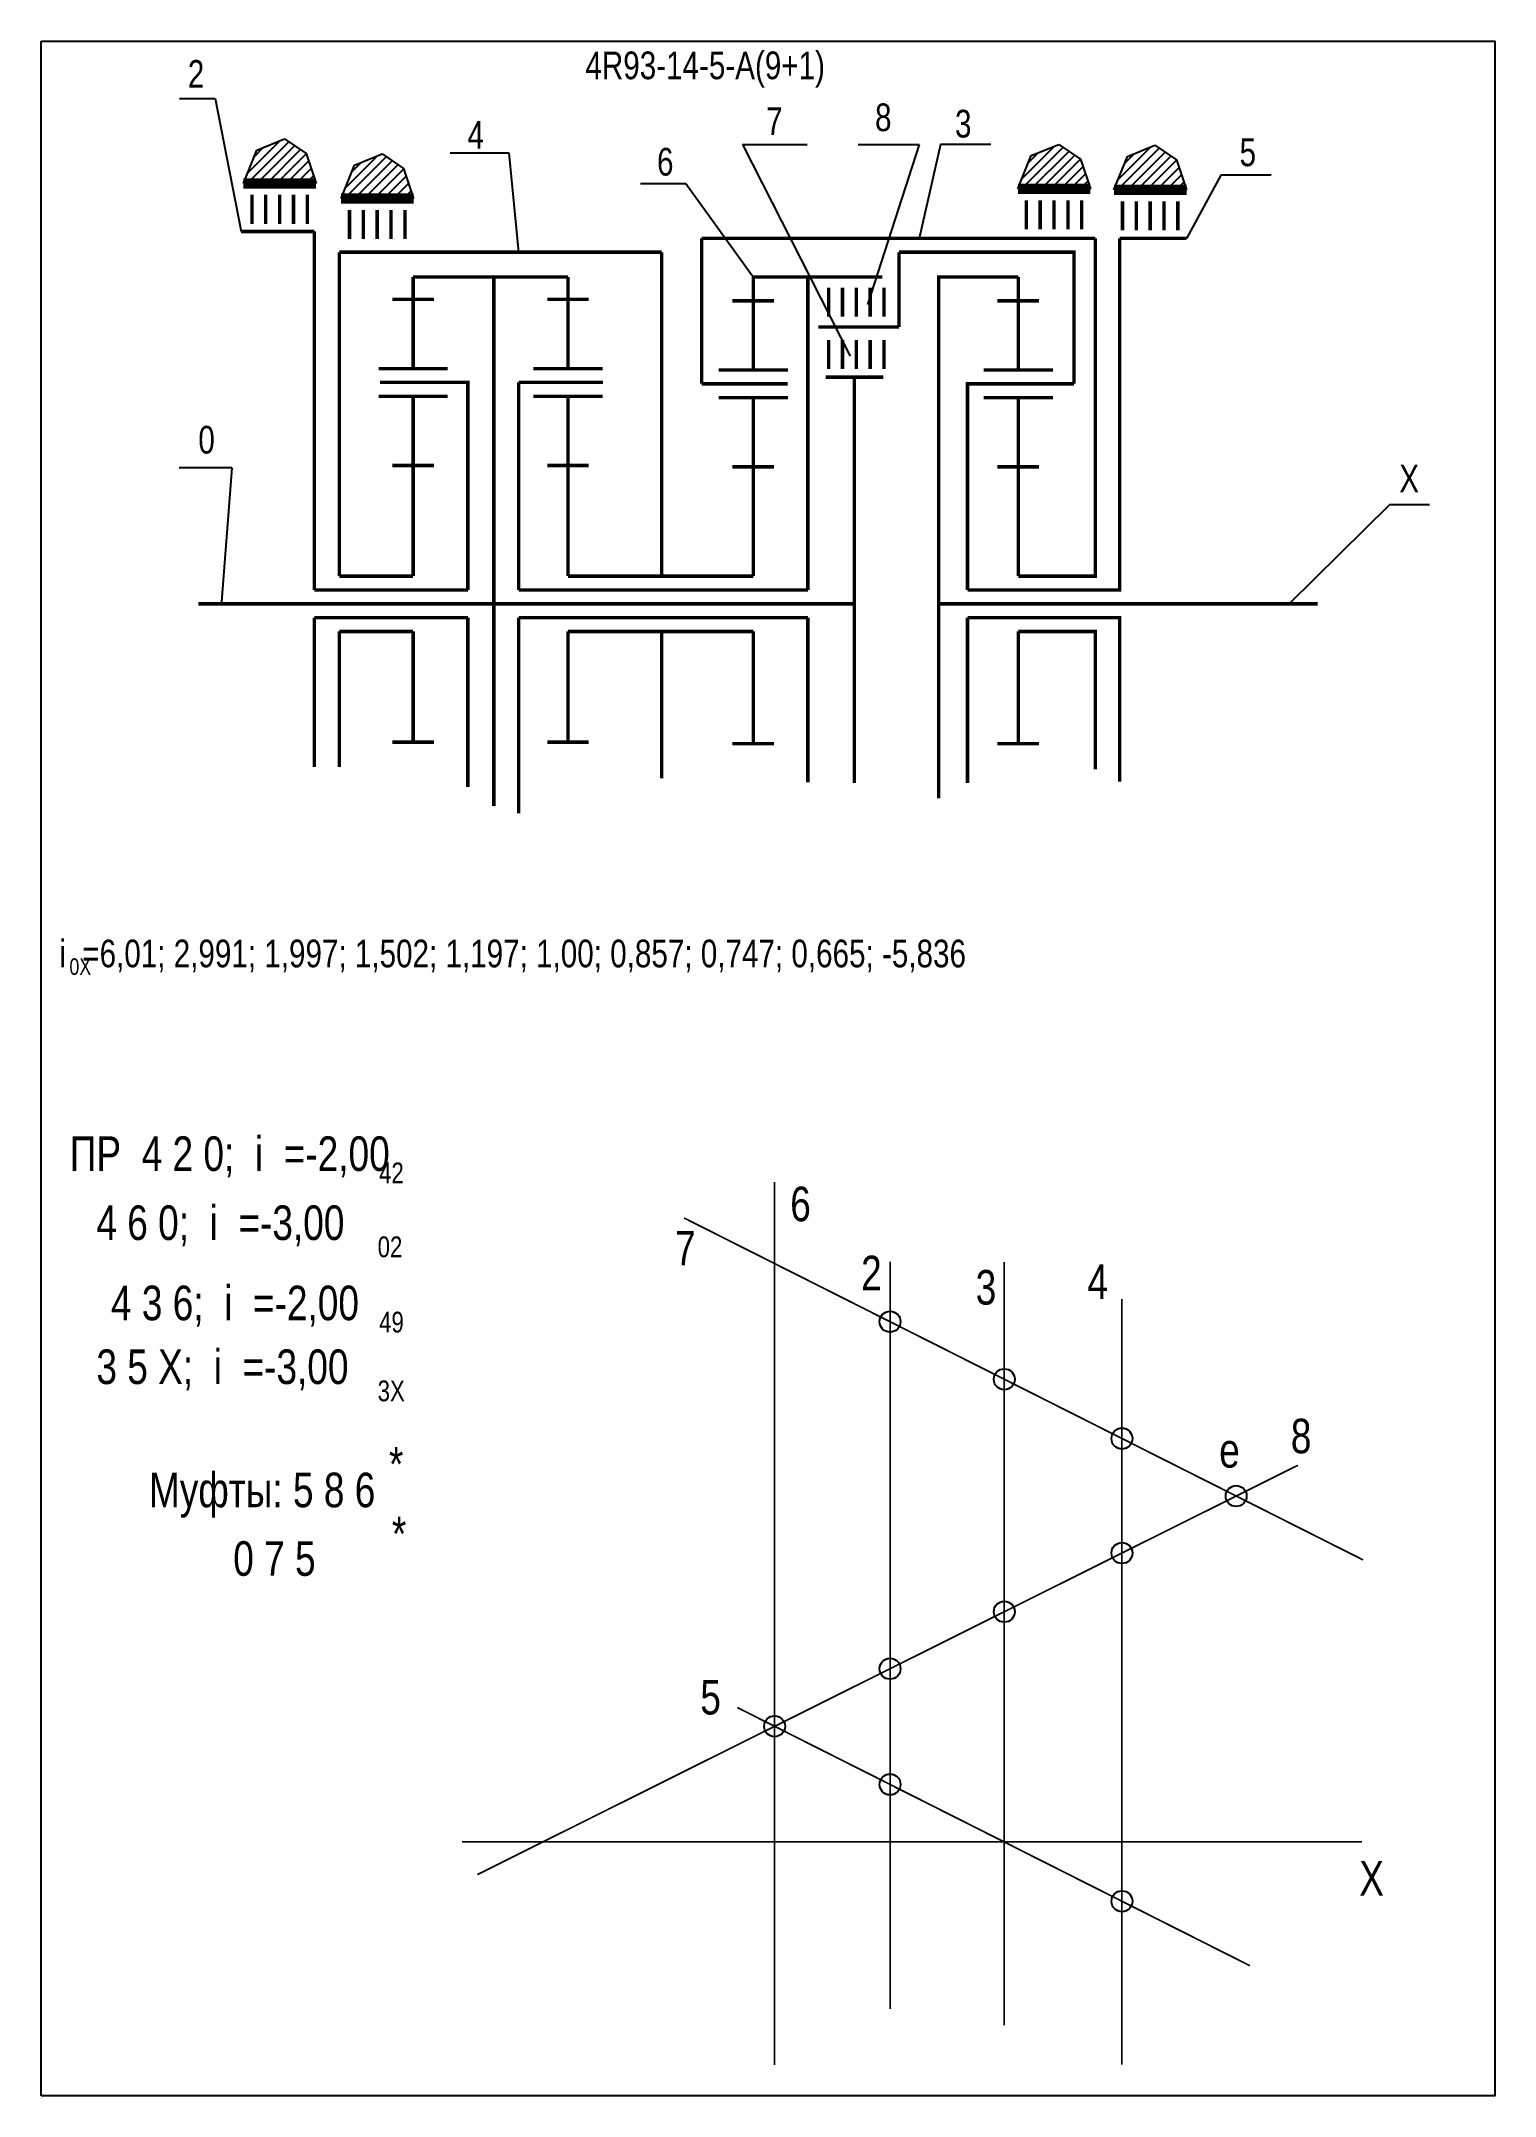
# Model space of a CAD drawing. Extents: x -352 to -142, y 153 to 450.
import ezdxf

# ---------------------------------------------------------------- set-up
doc = ezdxf.new("R2010")
doc.units = 0
doc.header["$LTSCALE"] = 15
doc.layers.get('DEFPOINTS').update_dxf_attribs({"linetype": 'CONTINUOUS'})
doc.layers.add('DIM', color=92, linetype='CONTINUOUS')
doc.layers.add('MAIN', color=5, linetype='CONTINUOUS')
doc.styles.add('AMK', font='amk.shx', dxfattribs={"width": 0.8})

msp = doc.modelspace()

# ---------------------------------------------------------------- hatches: boundary and pattern name
at = {"layer": 'DIM'}
h = msp.add_hatch(dxfattribs=at)
h.set_pattern_fill('_USER', color=0, angle=45, style=0, pattern_type=0)
h.set_pattern_definition([(45, (-70.9707, 3.5985), (-0.7071068, 0.7071068), [])])
h.paths.add_polyline_path([(-321.27, 434.12), (-323.21, 429.3), (-312.71, 429.3), (-314.16, 433.62), (-317.28, 435.74)])
h = msp.add_hatch(dxfattribs=at)
h.set_pattern_fill('_USER', color=0, angle=45, style=0, pattern_type=0)
h.set_pattern_definition([(45, (40.8983, 2.7973), (-0.7071068, 0.7071068), [])])
h.paths.add_polyline_path([(-209.4, 433.32), (-211.34, 428.5), (-200.85, 428.5), (-202.29, 432.82), (-205.41, 434.93)])
h = msp.add_hatch(dxfattribs=at)
h.set_pattern_fill('_USER', color=0, angle=45, style=0, pattern_type=0)
h.set_pattern_definition([(45, (54.7761, 2.6657), (-0.7071068, 0.7071068), [])])
h.paths.add_polyline_path([(-195.52, 433.18), (-197.46, 428.36), (-186.97, 428.36), (-188.42, 432.69), (-191.53, 434.8)])
h = msp.add_hatch(dxfattribs=at)
h.set_pattern_fill('_USER', color=0, angle=45, style=0, pattern_type=0)
h.set_pattern_definition([(45, (-56.8729, 1.4132), (-0.7071068, 0.7071068), [])])
h.paths.add_polyline_path([(-307.17, 431.93), (-309.11, 427.11), (-298.62, 427.11), (-300.07, 431.43), (-303.18, 433.55)])

# ---------------------------------------------------------------- linework, layer by layer
at = {"layer": 'DEFPOINTS', "color": 0, "const_width": 0.25}
msp.add_lwpolyline([(-246.48, 157.32), (-246.48, 284.96)], dxfattribs=at)
at = {"layer": 'DEFPOINTS', "const_width": 0.25}
for points in [[(-161.48, 230.34), (-259.57, 279.77)], [(-229.8, 165.42), (-229.8, 273.47)], [(-213.3, 163.07), (-213.3, 273.42)], [(-196.3, 157.37), (-196.3, 268.07)], [(-289.42, 184.85), (-170.88, 244.02)], [(-177.81, 171.68), (-251.86, 209)], [(-291.62, 189.57), (-161.62, 189.57)]]:
    msp.add_lwpolyline(points, dxfattribs=at)
at = {"layer": 'DEFPOINTS'}
for centre in [(-229.8, 264.77), (-213.3, 256.45), (-196.3, 247.88), (-179.8, 239.57), (-196.3, 231.33), (-213.3, 222.85), (-229.8, 214.61), (-246.48, 206.29), (-229.8, 197.88), (-196.3, 181)]:
    msp.add_circle(centre, 1.51, dxfattribs=at)
at = {"layer": 'DIM', "color": 0}
for p, q in [((-332.45, 441.58), (-327.27, 441.58)), ((-327.27, 441.58), (-323.55, 422.35)), ((-323.21, 429.3), (-321.27, 434.12)), ((-321.27, 434.12), (-317.28, 435.74)), ((-317.28, 435.74), (-314.16, 433.62)), ((-293.35, 433.73), (-284.88, 433.73)), ((-284.88, 433.73), (-283.46, 419.35)), ((-251.1, 434.93), (-241.75, 434.93)), ((-251.1, 434.93), (-235.55, 404.31)), ((-234.41, 434.94), (-225.6, 434.94)), ((-225.6, 434.94), (-233.05, 411.78)), ((-222.5, 434.9), (-225.58, 421.35)), ((-215.24, 434.9), (-222.5, 434.9)), ((-209.4, 433.32), (-205.41, 434.93)), ((-205.41, 434.93), (-202.29, 432.82)), ((-195.52, 433.18), (-191.53, 434.8)), ((-191.53, 434.8), (-188.42, 432.69)), ((-314.16, 433.62), (-312.71, 429.3)), ((-309.11, 427.11), (-307.17, 431.93)), ((-307.17, 431.93), (-303.18, 433.55)), ((-303.18, 433.55), (-300.07, 431.43)), ((-300.07, 431.43), (-298.62, 427.11)), ((-211.34, 428.5), (-209.4, 433.32)), ((-202.29, 432.82), (-200.85, 428.5)), ((-197.46, 428.36), (-195.52, 433.18)), ((-188.42, 432.69), (-186.97, 428.36)), ((-265.86, 429.3), (-259.3, 429.3)), ((-259.3, 429.3), (-249.56, 415.77)), ((-182, 430.51), (-187, 421.35)), ((-174.74, 430.51), (-182, 430.51)), ((-187, 421.35), (-196.63, 421.35)), ((-324.89, 388.18), (-332.5, 388.18)), ((-324.89, 388.18), (-326.39, 368.8)), ((-157.62, 382.91), (-172.14, 368.53)), ((-157.62, 382.91), (-151.89, 382.91)), ((-249.56, 364.53), (-249.56, 364.53))]:
    msp.add_line(p, q, dxfattribs=at)
at = {"layer": 'DIM', "color": 0, "const_width": 0.5}
for points in [[(-323.55, 422.35), (-312.97, 422.35)], [(-312.97, 370.53), (-312.97, 422.35)], [(-309.35, 372.53), (-309.35, 419.35)], [(-262.78, 419.35), (-309.35, 419.35)], [(-262.78, 419.35), (-262.78, 372.53)], [(-200.15, 421.35), (-257.02, 421.35)], [(-257.02, 400.33), (-257.02, 421.35)], [(-203.22, 400.33), (-203.22, 419.35), (-228.5, 419.35)], [(-228.5, 408.53), (-228.5, 419.35)], [(-218.61, 370.53), (-196.63, 370.53), (-196.63, 421.35)], [(-211.28, 372.53), (-200.15, 372.53), (-200.15, 421.35)], [(-187, 421.35), (-196.63, 421.35)], [(-298.69, 415.77), (-276.33, 415.77)], [(-287.04, 415.77), (-287.04, 339.32)], [(-249.56, 415.77), (-241.67, 415.77)], [(-241.67, 415.77), (-241.67, 370.53)], [(-241.67, 415.77), (-230.92, 415.77)], [(-211.28, 415.77), (-222.79, 415.77), (-222.79, 340.42)], [(-228.5, 408.53), (-240.15, 408.53)], [(-230.77, 401.3), (-239.12, 401.3)], [(-234.95, 401.3), (-234.95, 342.62)], [(-293.74, 400.53), (-290.79, 400.53), (-290.79, 370.53)], [(-283.45, 400.53), (-283.45, 370.53)], [(-216.2, 400.33), (-218.61, 400.33), (-218.61, 370.53)], [(-205.77, 400.33), (-203.22, 400.33)], [(-309.35, 372.53), (-298.69, 372.53)], [(-276.33, 372.53), (-249.56, 372.53)], [(-329.72, 368.53), (-253.15, 368.53)], [(-312.97, 370.53), (-290.79, 370.53)], [(-283.45, 370.53), (-241.67, 370.53)], [(-258.76, 368.53), (-234.95, 368.53)], [(-222.79, 368.53), (-168.03, 368.53)], [(-312.97, 366.53), (-290.79, 366.53)], [(-312.97, 344.94), (-312.97, 366.53)], [(-290.79, 366.53), (-290.79, 342.07)], [(-283.45, 366.53), (-241.67, 366.53)], [(-283.45, 366.53), (-283.45, 338.27)], [(-241.67, 366.53), (-241.67, 342.73)], [(-218.61, 366.53), (-196.63, 366.53), (-196.63, 342.84)], [(-218.61, 366.53), (-218.61, 342.62)], [(-309.35, 364.53), (-298.69, 364.53)], [(-309.35, 344.94), (-309.35, 364.53)], [(-276.33, 364.53), (-249.56, 364.53)], [(-262.78, 364.53), (-262.78, 343.33)], [(-211.28, 364.53), (-200.15, 364.53), (-200.15, 344.6)]]:
    msp.add_lwpolyline(points, dxfattribs=at)
at = {"layer": 'MAIN'}
for points in [[(-352.43, 152.87), (-352.43, 449.87)], [(-352.43, 449.87), (-142.43, 449.87), (-142.43, 152.87), (-352.43, 152.87)]]:
    msp.add_lwpolyline(points, dxfattribs=at)
at = {"layer": 'MAIN', "color": 0}
for points, const_width in [([(-323.21, 429.3), (-312.71, 429.3)], 1.5), ([(-313.98, 427.65), (-313.98, 423.45)], 0.5), ([(-309.11, 427.11), (-298.62, 427.11)], 1.5), ([(-211.34, 428.5), (-200.85, 428.5)], 1.5), ([(-197.46, 428.36), (-186.97, 428.36)], 1.5), ([(-299.88, 425.46), (-299.88, 421.26)], 0.5), ([(-202.11, 426.85), (-202.11, 422.65)], 0.5), ([(-188.23, 426.71), (-188.23, 422.52)], 0.5), ([(-298.69, 412.53), (-298.69, 415.77)], 0.5), ([(-276.33, 412.53), (-276.33, 415.77)], 0.5), ([(-249.56, 412.33), (-249.56, 415.77)], 0.5), ([(-211.28, 402.33), (-211.28, 415.77)], 0.5), ([(-230.67, 414.24), (-230.67, 410.04)], 0.5), ([(-298.69, 412.53), (-301.69, 412.53)], 0.5), ([(-298.69, 402.53), (-298.69, 412.53)], 0.5), ([(-298.69, 412.53), (-295.69, 412.53)], 0.5), ([(-276.33, 412.53), (-279.33, 412.53)], 0.5), ([(-276.33, 402.53), (-276.33, 412.53)], 0.5), ([(-276.33, 412.53), (-273.33, 412.53)], 0.5), ([(-249.56, 412.33), (-252.56, 412.33)], 0.5), ([(-249.56, 402.33), (-249.56, 412.33)], 0.5), ([(-249.56, 412.33), (-246.56, 412.33)], 0.5), ([(-211.28, 412.33), (-214.28, 412.33)], 0.5), ([(-211.28, 412.33), (-208.28, 412.33)], 0.5), ([(-230.67, 406.67), (-230.67, 402.48)], 0.5), ([(-298.69, 398.53), (-303.69, 398.53)], 0.5), ([(-293.74, 400.53), (-303.48, 400.53)], 0.5), ([(-298.69, 388.53), (-298.69, 398.53), (-293.69, 398.53)], 0.5), ([(-271.27, 400.53), (-283.45, 400.53)], 0.5), ([(-276.33, 398.53), (-281.33, 398.53)], 0.5), ([(-276.33, 388.53), (-276.33, 398.53), (-271.33, 398.53)], 0.5), ([(-244.61, 400.33), (-257.02, 400.33)], 0.5), ([(-249.56, 398.33), (-254.56, 398.33)], 0.5), ([(-249.56, 388.33), (-249.56, 398.33), (-244.56, 398.33)], 0.5), ([(-211.28, 398.33), (-216.28, 398.33)], 0.5), ([(-205.77, 400.33), (-216.2, 400.33)], 0.5), ([(-211.28, 388.33), (-211.28, 398.33), (-206.28, 398.33)], 0.5), ([(-298.69, 388.53), (-301.69, 388.53)], 0.5), ([(-298.69, 372.53), (-298.69, 388.53)], 0.5), ([(-298.69, 388.53), (-295.69, 388.53)], 0.5), ([(-276.33, 388.53), (-279.33, 388.53)], 0.5), ([(-276.33, 372.53), (-276.33, 388.53)], 0.5), ([(-276.33, 388.53), (-273.33, 388.53)], 0.5), ([(-249.56, 388.33), (-252.56, 388.33)], 0.5), ([(-249.56, 372.53), (-249.56, 388.33)], 0.5), ([(-249.56, 388.33), (-246.56, 388.33)], 0.5), ([(-211.28, 388.33), (-214.28, 388.33)], 0.5), ([(-211.28, 372.53), (-211.28, 388.33)], 0.5), ([(-211.28, 388.33), (-208.28, 388.33)], 0.5), ([(-298.69, 364.53), (-298.69, 348.53)], 0.5), ([(-276.33, 364.53), (-276.33, 348.53)], 0.5), ([(-249.56, 364.53), (-249.56, 348.33)], 0.5), ([(-211.28, 364.53), (-211.28, 348.33)], 0.5), ([(-298.69, 348.53), (-301.69, 348.53)], 0.5), ([(-298.69, 348.53), (-295.69, 348.53)], 0.5), ([(-276.33, 348.53), (-279.33, 348.53)], 0.5), ([(-276.33, 348.53), (-273.33, 348.53)], 0.5), ([(-249.56, 348.33), (-252.56, 348.33)], 0.5), ([(-249.56, 348.33), (-246.56, 348.33)], 0.5), ([(-211.28, 348.33), (-214.28, 348.33)], 0.5), ([(-211.28, 348.33), (-208.28, 348.33)], 0.5)]:
    msp.add_lwpolyline(points, dxfattribs=dict(at, const_width=const_width))
for points in [[(-321.98, 427.65, 0.5, 0.5, 0), (-321.98, 423.45, 0.5, 0.5, 0)], [(-319.98, 427.65, 0.5, 0.5, 0), (-319.98, 423.45, 0.5, 0.5, 0)], [(-317.98, 427.65, 0.5, 0.5, 0), (-317.98, 423.45, 0.5, 0.5, 0)], [(-315.98, 427.65, 0.5, 0.5, 0), (-315.98, 423.45, 0.5, 0.5, 0)], [(-307.88, 425.46, 0.5, 0.5, 0), (-307.88, 421.26, 0.5, 0.5, 0)], [(-305.88, 425.46, 0.5, 0.5, 0), (-305.88, 421.26, 0.5, 0.5, 0)], [(-303.88, 425.46, 0.5, 0.5, 0), (-303.88, 421.26, 0.5, 0.5, 0)], [(-301.88, 425.46, 0.5, 0.5, 0), (-301.88, 421.26, 0.5, 0.5, 0)], [(-210.11, 426.85, 0.5, 0.5, 0), (-210.11, 422.65, 0.5, 0.5, 0)], [(-208.11, 426.85, 0.5, 0.5, 0), (-208.11, 422.65, 0.5, 0.5, 0)], [(-206.11, 426.85, 0.5, 0.5, 0), (-206.11, 422.65, 0.5, 0.5, 0)], [(-204.11, 426.85, 0.5, 0.5, 0), (-204.11, 422.65, 0.5, 0.5, 0)], [(-196.23, 426.71, 0.5, 0.5, 0), (-196.23, 422.52, 0.5, 0.5, 0)], [(-194.23, 426.71, 0.5, 0.5, 0), (-194.23, 422.52, 0.5, 0.5, 0)], [(-192.23, 426.71, 0.5, 0.5, 0), (-192.23, 422.52, 0.5, 0.5, 0)], [(-190.23, 426.71, 0.5, 0.5, 0), (-190.23, 422.52, 0.5, 0.5, 0)], [(-238.67, 414.24, 0.5, 0.5, 0), (-238.67, 410.04, 0.5, 0.5, 0)], [(-236.67, 414.24, 0.5, 0.5, 0), (-236.67, 410.04, 0.5, 0.5, 0)], [(-234.67, 414.24, 0.5, 0.5, 0), (-234.67, 410.04, 0.5, 0.5, 0)], [(-232.67, 414.24, 0.5, 0.5, 0), (-232.67, 410.04, 0.5, 0.5, 0)], [(-238.67, 406.67, 0.5, 0.5, 0), (-238.67, 402.48, 0.5, 0.5, 0)], [(-236.67, 406.67, 0.5, 0.5, 0), (-236.67, 402.48, 0.5, 0.5, 0)], [(-234.67, 406.67, 0.5, 0.5, 0), (-234.67, 402.48, 0.5, 0.5, 0)], [(-232.67, 406.67, 0.5, 0.5, 0), (-232.67, 402.48, 0.5, 0.5, 0)], [(-293.69, 402.53, 0.5, 0.5, 0), (-303.69, 402.53, 0.5, 0.5, 0)], [(-271.33, 402.53, 0.5, 0.5, 0), (-281.33, 402.53, 0.5, 0.5, 0)], [(-244.56, 402.33, 0.5, 0.5, 0), (-254.56, 402.33, 0.5, 0.5, 0)], [(-206.28, 402.33, 0.5, 0.5, 0), (-216.28, 402.33, 0.5, 0.5, 0)]]:
    msp.add_lwpolyline(points, format="xyseb", dxfattribs=at)

# ---------------------------------------------------------------- texts
at = {"layer": 'DIM', "color": 0, "style": 'AMK', "width": 0.8}
for s, height, p in [('4R93-14-5-A(9+1)', 4, (-273.81, 444.36)), ('2', 4, (-331.24, 443.12)), ('7', 4, (-247.7, 436.29)), ('8', 4, (-231.97, 436.85)), ('3', 4, (-220.42, 435.93)), ('4', 4, (-290.84, 434.31)), ('6', 4, (-263.46, 430.43)), ('5', 4, (-179.31, 431.79)), ('0', 4, (-329.72, 390.25)), ('X', 4, (-156.24, 384.63)), ('i  =6,01; 2,991; 1,997; 1,502; 1,197; 1,00; 0,857; 0,747; 0,665; -5,836', 4, (-349.81, 315.99)), ('0X', 2.4, (-348.34, 314.89)), ('ПР  4 2 0;  i  =-2,00', 5, (-348.29, 286.56)), ('42', 3, (-303.61, 284.78)), ('6', 5, (-244.22, 279.29)), ('     4 6 0;  i  =-3,00', 5, (-351.88, 276.58)), ('02', 3, (-303.82, 274.09)), ('7', 5, (-260.86, 272.9)), ('2', 5, (-233.98, 269.31)), ('3', 5, (-217.43, 267.24)), ('4', 5, (-201.29, 268.07)), ('    4 3 6;  i  =-2,00', 5, (-348.29, 264.98)), ('49', 3, (-303.61, 263.21)), ('     3 5 X;  i  =-3,00', 5, (-351.88, 255.76)), ('3X', 3, (-303.82, 253.27)), ('8', 5, (-171.91, 245.75)), ('*', 5, (-302.19, 241.68)), ('e', 5, (-182.26, 243.68)), ('Муфты: 5 8 6', 5, (-336.85, 237.95)), ('*', 5, (-301.76, 231.61)), ('       0 7 5', 5, (-335.08, 228.04)), ('5', 5, (-257.21, 208)), ('X', 5, (-162.02, 181.82))]:
    msp.add_text(s, height=height, dxfattribs=at).set_placement(p)

doc.saveas('drawing.dxf')
